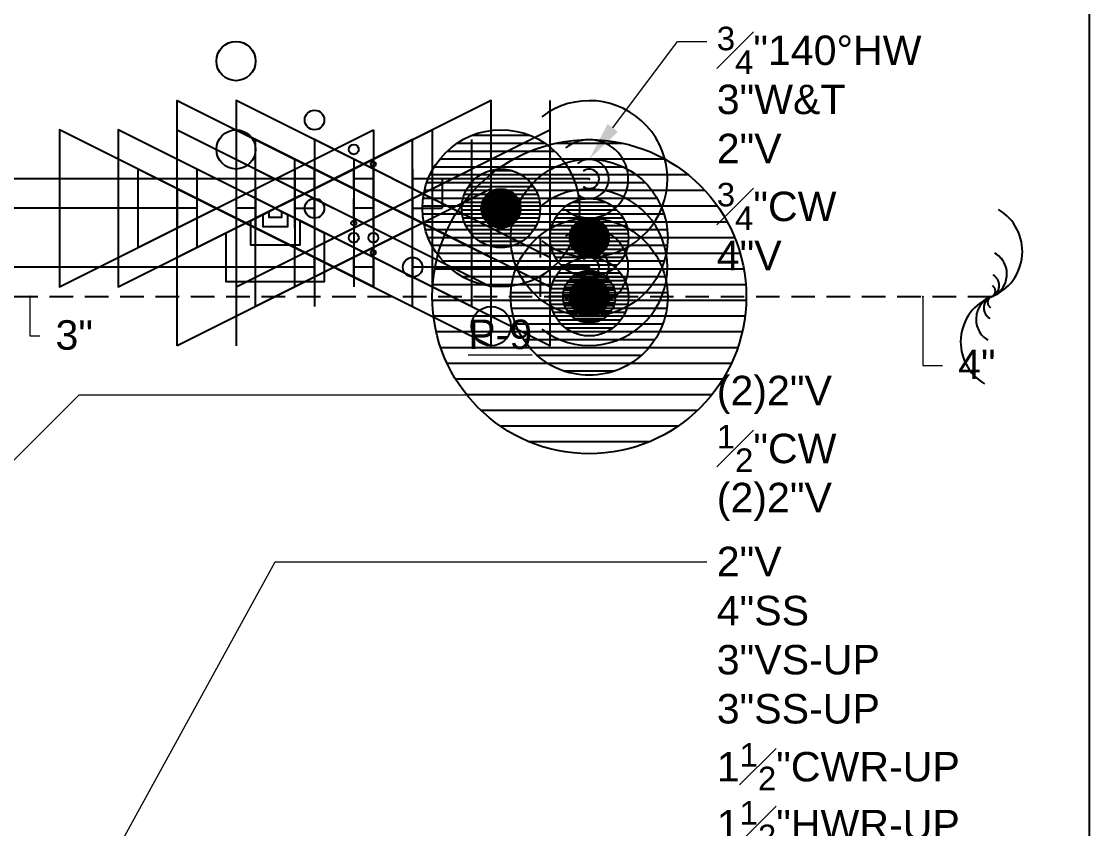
# Model space of a CAD drawing. Extents: x -6836 to 13740, y -142 to 3166.
# Drawn here: x -663.8 to -500.5, y 502.5 to 625.8 of the extents above; entities that cross this region are included whole.
import ezdxf
from ezdxf import colors
from ezdxf.entities.mleader import LeaderData, LeaderLine
from ezdxf.math import Vec2, Vec3

# ---------------------------------------------------------------- set-up
doc = ezdxf.new("R2010")
doc.units = 0
doc.header["$LTSCALE"] = 18
doc.header["$MEASUREMENT"] = 0
doc.linetypes.add('VENT', pattern=[0.30000000000000004, 0.2, -0.1])
doc.layers.add('G-ANNO-TEXT', color=70, linetype='Continuous', lineweight=0)
for name, color, linetype in [('P-14HW-N', 3, 'Continuous'), ('P-14HW-N @ 1 (1)', 3, 'Continuous'), ('P-14HW-N @ 192', 3, 'Continuous'), ('P-14HW-N @ 384', 3, 'Continuous'), ('P-14HW-N @ 48', 3, 'Continuous'), ('P-14HW-N @ 96', 3, 'Continuous'), ('P-14HWC-N', 6, 'Continuous'), ('P-14HWC-N @ 1', 6, 'Continuous'), ('P-14HWC-N @ 192', 6, 'Continuous'), ('P-14HWC-N @ 384', 6, 'Continuous'), ('P-14HWC-N @ 48', 6, 'Continuous'), ('P-14HWC-N @ 96', 6, 'Continuous'), ('P-CW-N', 4, 'Continuous'), ('P-CW-N @ 1 (1)', 4, 'Continuous'), ('P-CW-N @ 192', 4, 'Continuous'), ('P-CW-N @ 384', 4, 'Continuous'), ('P-CW-N @ 48', 4, 'Continuous'), ('P-CW-N @ 96', 4, 'Continuous'), ('P-SAN-N', 6, 'Continuous'), ('P-SAN-N @ 1 (1)', 6, 'Continuous'), ('P-SAN-N @ 192', 6, 'Continuous'), ('P-SAN-N @ 384', 6, 'Continuous'), ('P-SAN-N @ 48', 6, 'Continuous'), ('P-SAN-N @ 96', 6, 'Continuous'), ('P-SANV-N', 5, 'VENT'), ('P-SANV-N @ 1 (1)', 5, 'VENT'), ('P-SANV-N @ 1 (2)', 5, 'VENT'), ('P-SANV-N @ 12', 5, 'VENT'), ('P-SANV-N @ 128', 5, 'VENT'), ('P-SANV-N @ 16', 5, 'VENT'), ('P-SANV-N @ 192', 5, 'VENT'), ('P-SANV-N @ 2', 5, 'VENT'), ('P-SANV-N @ 24', 5, 'VENT'), ('P-SANV-N @ 384', 5, 'VENT'), ('P-SANV-N @ 4', 5, 'VENT'), ('P-SANV-N @ 48', 5, 'VENT'), ('P-SANV-N @ 64', 5, 'VENT'), ('P-SANV-N @ 768', 5, 'VENT'), ('P-SANV-N @ 8', 5, 'VENT'), ('P-SANV-N @ 96', 5, 'VENT')]:
    doc.layers.add(name, color=color, linetype=linetype)
doc.styles.add('Arial', font='arial.ttf')
doc.dimstyles.new('Loop048', dxfattribs={"dimscale": 0, "dimtxt": 0.09375, "dimasz": 0.03125, "dimexe": 0.0625, "dimexo": 0.0625, "dimgap": 0.09375, "dimtad": 1, "dimdec": 4, "dimzin": 3, "dimdsep": 46, "dimlunit": 4, "dimtxsty": 'Arial', "dimblk": 'OBLIQUE', "dimcen": 0.09375, "dimdle": 0.0625, "dimclrd": 256, "dimclre": 256, "dimclrt": 256, "dimadec": 4, "dimazin": 0, "dimtfac": 0.8, "dimtdec": 4, "dimtix": 1, "dimtofl": 0, "dimtmove": 1, "dimatfit": 0, "dimldrblk": 'LeaderNoteBlock', "dimfxl": 1, "dimfrac": 1, "dimtolj": 1, "dimtzin": 0, "dimlwd": -1, "dimlwe": -1, "dimarcsym": 0})

# ---------------------------------------------------------------- blocks, each defined once
blk = doc.blocks.new('*U36')
h = blk.add_hatch()
h.set_pattern_fill('ANSI31', color=256, scale=0.025, angle=135)
h.set_pattern_definition([(180, (0, 0), (-4.336808689942018e-19, -0.003125), [])])
edge = h.paths.add_edge_path()
edge.add_arc((-3.469446951953614e-18, -6.938893903907228e-18), 0.03125000000000001, 0, 360)
blk.add_circle((0, 0), 0.03125)
blk = doc.blocks.new('*U2308')
at = {"layer": 'P-SANV-N @ 1 (1)'}
blk.add_blockref('*U36', (-577.0000000149357, 592.7428015229925), dxfattribs=at)
at = {"layer": 'P-SANV-N @ 192', "xscale": 192, "yscale": 192, "zscale": 192}
blk.add_blockref('*U36', (-577.0000000149357, 592.7428015229925), dxfattribs=at)
at = {"layer": 'P-SANV-N @ 384', "xscale": 384, "yscale": 384, "zscale": 384}
blk.add_blockref('*U36', (-577.0000000149357, 592.7428015229925), dxfattribs=at)
at = {"layer": 'P-SANV-N @ 48', "xscale": 48, "yscale": 48, "zscale": 48}
blk.add_blockref('*U36', (-577.0000000149357, 592.7428015229925), dxfattribs=at)
at = {"layer": 'P-SANV-N @ 96', "xscale": 96, "yscale": 96, "zscale": 96}
blk.add_blockref('*U36', (-577.0000000149357, 592.7428015229925), dxfattribs=at)
blk = doc.blocks.new('*U32')
at = {"linetype": 'Continuous'}
blk.add_arc((0, 0), 0.03111555437015312, 232.5669694738212, 127.4330305261797, dxfattribs=at)
blk = doc.blocks.new('*U2309')
at = {"layer": 'P-CW-N @ 1 (1)'}
blk.add_blockref('*U32', (-577.0000000149357, 588.2428015229925), dxfattribs=at)
at = {"layer": 'P-CW-N @ 192', "xscale": 192, "yscale": 192, "zscale": 192}
blk.add_blockref('*U32', (-577.0000000149357, 588.2428015229925), dxfattribs=at)
at = {"layer": 'P-CW-N @ 384', "xscale": 384, "yscale": 384, "zscale": 384}
blk.add_blockref('*U32', (-577.0000000149357, 588.2428015229925), dxfattribs=at)
at = {"layer": 'P-CW-N @ 48', "xscale": 48, "yscale": 48, "zscale": 48}
blk.add_blockref('*U32', (-577.0000000149357, 588.2428015229925), dxfattribs=at)
at = {"layer": 'P-CW-N @ 96', "xscale": 96, "yscale": 96, "zscale": 96}
blk.add_blockref('*U32', (-577.0000000149357, 588.2428015229925), dxfattribs=at)
blk = doc.blocks.new('*U34')
at = {"linetype": 'Continuous'}
blk.add_lwpolyline([(-0.06249999999977263, -0.03124999999991473), (-0.06249999999977263, 0.03124999999991463), (0.0625, -0.03124999999991473), (0.0625, 0.03124999999991472), (-0.06249999999977263, -0.03124999999991473)], dxfattribs=at)
blk = doc.blocks.new('*U2310')
at = {"layer": 'P-CW-N @ 1 (1)'}
blk.add_blockref('*U34', (-616.0000000149357, 588.2428015229925), dxfattribs=at)
at = {"layer": 'P-CW-N @ 192', "xscale": 192, "yscale": 192, "zscale": 192}
blk.add_blockref('*U34', (-616.0000000149357, 588.2428015229925), dxfattribs=at)
at = {"layer": 'P-CW-N @ 384', "xscale": 384, "yscale": 384, "zscale": 384}
blk.add_blockref('*U34', (-616.0000000149357, 588.2428015229925), dxfattribs=at)
at = {"layer": 'P-CW-N @ 48', "xscale": 48, "yscale": 48, "zscale": 48}
blk.add_blockref('*U34', (-616.0000000149357, 588.2428015229925), dxfattribs=at)
at = {"layer": 'P-CW-N @ 96', "xscale": 96, "yscale": 96, "zscale": 96}
blk.add_blockref('*U34', (-616.0000000149357, 588.2428015229925), dxfattribs=at)
blk = doc.blocks.new('*U2311')
at = {"layer": 'P-14HW-N @ 1 (1)'}
blk.add_blockref('*U32', (-577.0000000149357, 601.7428015229925), dxfattribs=at)
at = {"layer": 'P-14HW-N @ 192', "xscale": 192, "yscale": 192, "zscale": 192}
blk.add_blockref('*U32', (-577.0000000149357, 601.7428015229925), dxfattribs=at)
at = {"layer": 'P-14HW-N @ 384', "xscale": 384, "yscale": 384, "zscale": 384}
blk.add_blockref('*U32', (-577.0000000149357, 601.7428015229925), dxfattribs=at)
at = {"layer": 'P-14HW-N @ 48', "xscale": 48, "yscale": 48, "zscale": 48}
blk.add_blockref('*U32', (-577.0000000149357, 601.7428015229925), dxfattribs=at)
at = {"layer": 'P-14HW-N @ 96', "xscale": 96, "yscale": 96, "zscale": 96}
blk.add_blockref('*U32', (-577.0000000149357, 601.7428015229925), dxfattribs=at)
blk = doc.blocks.new('*U2312')
at = {"layer": 'P-14HW-N @ 1 (1)'}
blk.add_blockref('*U34', (-616.0000000149357, 601.7428015229925), dxfattribs=at)
at = {"layer": 'P-14HW-N @ 192', "xscale": 192, "yscale": 192, "zscale": 192}
blk.add_blockref('*U34', (-616.0000000149357, 601.7428015229925), dxfattribs=at)
at = {"layer": 'P-14HW-N @ 384', "xscale": 384, "yscale": 384, "zscale": 384}
blk.add_blockref('*U34', (-616.0000000149357, 601.7428015229925), dxfattribs=at)
at = {"layer": 'P-14HW-N @ 48', "xscale": 48, "yscale": 48, "zscale": 48}
blk.add_blockref('*U34', (-616.0000000149357, 601.7428015229925), dxfattribs=at)
at = {"layer": 'P-14HW-N @ 96', "xscale": 96, "yscale": 96, "zscale": 96}
blk.add_blockref('*U34', (-616.0000000149357, 601.7428015229925), dxfattribs=at)
blk = doc.blocks.new('*U2321')
at = {"layer": 'P-SAN-N @ 1 (1)', "rotation": 180}
blk.add_blockref('*U36', (-590.5000000149357, 597.2428015229925), dxfattribs=at)
at = {"layer": 'P-SAN-N @ 192', "xscale": 192, "yscale": 192, "zscale": 192, "rotation": 180}
blk.add_blockref('*U36', (-590.5000000149357, 597.2428015229925), dxfattribs=at)
at = {"layer": 'P-SAN-N @ 384', "xscale": 384, "yscale": 384, "zscale": 384, "rotation": 180}
blk.add_blockref('*U36', (-590.5000000149357, 597.2428015229925), dxfattribs=at)
at = {"layer": 'P-SAN-N @ 48', "xscale": 48, "yscale": 48, "zscale": 48, "rotation": 180}
blk.add_blockref('*U36', (-590.5000000149357, 597.2428015229925), dxfattribs=at)
at = {"layer": 'P-SAN-N @ 96', "xscale": 96, "yscale": 96, "zscale": 96, "rotation": 180}
blk.add_blockref('*U36', (-590.5000000149357, 597.2428015229925), dxfattribs=at)
blk = doc.blocks.new('*U44')
at = {"linetype": 'Continuous'}
blk.add_lwpolyline([(0.0625, 0.0625, 0, 0.02734375, 0), (0.004140429033668624, 0.0625, 0, 0, 0), (0.004140429033668624, 0.0625, 0, 0, 0), (-0.06249999999977263, 0.0625, 0, 0, 0)], format="xyseb", dxfattribs=at)
blk.add_lwpolyline([(0.0625, 0.03125), (0.0625, -0.03125), (-0.0625, 0.03125), (-0.0625, -0.03125)], dxfattribs=at)
blk.add_circle((-0.0625, 0.046875), 0.007812499999988433, dxfattribs=at)
blk = doc.blocks.new('*U2332')
at = {"layer": 'P-14HW-N @ 1 (1)'}
blk.add_blockref('*U44', (-607.0000000149357, 601.7428015229925), dxfattribs=at)
at = {"layer": 'P-14HW-N @ 192', "xscale": 192, "yscale": 192, "zscale": 192}
blk.add_blockref('*U44', (-607.0000000149357, 601.7428015229925), dxfattribs=at)
at = {"layer": 'P-14HW-N @ 384', "xscale": 384, "yscale": 384, "zscale": 384}
blk.add_blockref('*U44', (-607.0000000149357, 601.7428015229925), dxfattribs=at)
at = {"layer": 'P-14HW-N @ 48', "xscale": 48, "yscale": 48, "zscale": 48}
blk.add_blockref('*U44', (-607.0000000149357, 601.7428015229925), dxfattribs=at)
at = {"layer": 'P-14HW-N @ 96', "xscale": 96, "yscale": 96, "zscale": 96}
blk.add_blockref('*U44', (-607.0000000149357, 601.7428015229925), dxfattribs=at)
blk = doc.blocks.new('*U2333')
at = {"layer": 'P-CW-N @ 1 (1)'}
blk.add_blockref('*U44', (-607.0000000149357, 588.2428015229925), dxfattribs=at)
at = {"layer": 'P-CW-N @ 192', "xscale": 192, "yscale": 192, "zscale": 192}
blk.add_blockref('*U44', (-607.0000000149357, 588.2428015229925), dxfattribs=at)
at = {"layer": 'P-CW-N @ 384', "xscale": 384, "yscale": 384, "zscale": 384}
blk.add_blockref('*U44', (-607.0000000149357, 588.2428015229925), dxfattribs=at)
at = {"layer": 'P-CW-N @ 48', "xscale": 48, "yscale": 48, "zscale": 48}
blk.add_blockref('*U44', (-607.0000000149357, 588.2428015229925), dxfattribs=at)
at = {"layer": 'P-CW-N @ 96', "xscale": 96, "yscale": 96, "zscale": 96}
blk.add_blockref('*U44', (-607.0000000149357, 588.2428015229925), dxfattribs=at)
blk = doc.blocks.new('PLMB BALL VALVES')
at = {"linetype": 'Continuous'}
blk.add_lwpolyline([(-0.06249999999977263, -0.03124999999991473), (-0.06249999999977263, 0.03124999999991463), (0.0625, -0.03124999999991473), (0.0625, 0.03124999999991472), (-0.06249999999977263, -0.03124999999991473)], dxfattribs=at)
blk = doc.blocks.new('*U2645')
at = {"layer": 'P-14HWC-N @ 1', "rotation": 180}
blk.add_blockref('PLMB BALL VALVES', (-607.0000000149357, 597.2428015229925), dxfattribs=at)
at = {"layer": 'P-14HWC-N @ 192', "xscale": 192, "yscale": 192, "zscale": 192, "rotation": 180}
blk.add_blockref('PLMB BALL VALVES', (-607.0000000149357, 597.2428015229925), dxfattribs=at)
at = {"layer": 'P-14HWC-N @ 384', "xscale": 384, "yscale": 384, "zscale": 384, "rotation": 180}
blk.add_blockref('PLMB BALL VALVES', (-607.0000000149357, 597.2428015229925), dxfattribs=at)
at = {"layer": 'P-14HWC-N @ 48', "xscale": 48, "yscale": 48, "zscale": 48, "rotation": 180}
blk.add_blockref('PLMB BALL VALVES', (-607.0000000149357, 597.2428015229925), dxfattribs=at)
at = {"layer": 'P-14HWC-N @ 96', "xscale": 96, "yscale": 96, "zscale": 96, "rotation": 180}
blk.add_blockref('PLMB BALL VALVES', (-607.0000000149357, 597.2428015229925), dxfattribs=at)
blk = doc.blocks.new('*U2646')
at = {"layer": 'P-14HWC-N @ 1', "rotation": 180}
blk.add_blockref('*U44', (-616.0000000149357, 597.2428015229925), dxfattribs=at)
at = {"layer": 'P-14HWC-N @ 192', "xscale": 192, "yscale": 192, "zscale": 192, "rotation": 180}
blk.add_blockref('*U44', (-616.0000000149357, 597.2428015229925), dxfattribs=at)
at = {"layer": 'P-14HWC-N @ 384', "xscale": 384, "yscale": 384, "zscale": 384, "rotation": 180}
blk.add_blockref('*U44', (-616.0000000149357, 597.2428015229925), dxfattribs=at)
at = {"layer": 'P-14HWC-N @ 48', "xscale": 48, "yscale": 48, "zscale": 48, "rotation": 180}
blk.add_blockref('*U44', (-616.0000000149357, 597.2428015229925), dxfattribs=at)
at = {"layer": 'P-14HWC-N @ 96', "xscale": 96, "yscale": 96, "zscale": 96, "rotation": 180}
blk.add_blockref('*U44', (-616.0000000149357, 597.2428015229925), dxfattribs=at)
blk = doc.blocks.new('*U67')
at = {"linetype": 'Continuous'}
for points in [[(-0.01950223899833947, -0.009751119128395658), (-0.06250000047529625, -0.03124999904940751), (-0.06249999952470375, 0.03125000095059249), (-0.01950223850397403, 0.009751119622759319)], [(0.01950223850397226, -0.009751119622759319), (0.06249999952470375, -0.03125000095059249), (0.06250000047529625, 0.03124999904940751), (0.0195022389983377, 0.009751119128395658)], [(-0.01950223850397423, 0.00975111962275942), (-0.01950223850397423, 0.02925335812675912), (0.0195022389983379, 0.02925335812675912), (0.0195022389983379, 0.00975111912839576)], [(-0.01950223850397562, -0.009751119622759222), (4.943599696272116e-10, -4.943635590677493e-10), (-0.01950223800961018, 0.009751119128395755)], [(0.01950223899833789, 0.009751119128395757), (4.943647435862175e-10, -4.943635590677493e-10), (0.01950223949270333, -0.00975111962275922)]]:
    blk.add_lwpolyline(points, dxfattribs=at)
blk = doc.blocks.new('*U2647')
at = {"layer": 'P-14HWC-N @ 1', "rotation": 180}
blk.add_blockref('*U67', (-625.0000000149357, 597.2428015229925), dxfattribs=at)
at = {"layer": 'P-14HWC-N @ 192', "xscale": 192, "yscale": 192, "zscale": 192, "rotation": 180}
blk.add_blockref('*U67', (-625.0000000149357, 597.2428015229925), dxfattribs=at)
at = {"layer": 'P-14HWC-N @ 384', "xscale": 384, "yscale": 384, "zscale": 384, "rotation": 180}
blk.add_blockref('*U67', (-625.0000000149357, 597.2428015229925), dxfattribs=at)
at = {"layer": 'P-14HWC-N @ 48', "xscale": 48, "yscale": 48, "zscale": 48, "rotation": 180}
blk.add_blockref('*U67', (-625.0000000149357, 597.2428015229925), dxfattribs=at)
at = {"layer": 'P-14HWC-N @ 96', "xscale": 96, "yscale": 96, "zscale": 96, "rotation": 180}
blk.add_blockref('*U67', (-625.0000000149357, 597.2428015229925), dxfattribs=at)
blk = doc.blocks.new('*U2648')
at = {"layer": 'P-14HWC-N @ 1', "rotation": 180}
blk.add_blockref('PLMB BALL VALVES', (-634.0000000149357, 597.2428015229925), dxfattribs=at)
at = {"layer": 'P-14HWC-N @ 192', "xscale": 192, "yscale": 192, "zscale": 192, "rotation": 180}
blk.add_blockref('PLMB BALL VALVES', (-634.0000000149357, 597.2428015229925), dxfattribs=at)
at = {"layer": 'P-14HWC-N @ 384', "xscale": 384, "yscale": 384, "zscale": 384, "rotation": 180}
blk.add_blockref('PLMB BALL VALVES', (-634.0000000149357, 597.2428015229925), dxfattribs=at)
at = {"layer": 'P-14HWC-N @ 48', "xscale": 48, "yscale": 48, "zscale": 48, "rotation": 180}
blk.add_blockref('PLMB BALL VALVES', (-634.0000000149357, 597.2428015229925), dxfattribs=at)
at = {"layer": 'P-14HWC-N @ 96', "xscale": 96, "yscale": 96, "zscale": 96, "rotation": 180}
blk.add_blockref('PLMB BALL VALVES', (-634.0000000149357, 597.2428015229925), dxfattribs=at)
blk = doc.blocks.new('continuation')
blk.add_lwpolyline([(-0.002788043109108726, -0.03465576865603624, -0.6251024259306418), (4.252908789026399e-13, 1.409705685517793e-13, 0.6251024259306432), (0.002788043109534089, 0.03465576865617724)], format="xyb")
blk = doc.blocks.new('*U2684')
at = {"layer": 'P-SANV-N @ 1 (1)', "rotation": 180}
blk.add_blockref('continuation', (-515.5000000149357, 583.7428015229925), dxfattribs=at)
at = {"layer": 'P-SANV-N @ 192', "xscale": 192, "yscale": 192, "zscale": 192, "rotation": 180}
blk.add_blockref('continuation', (-515.5000000149357, 583.7428015229925), dxfattribs=at)
at = {"layer": 'P-SANV-N @ 384', "xscale": 384, "yscale": 384, "zscale": 384, "rotation": 180}
blk.add_blockref('continuation', (-515.5000000149357, 583.7428015229925), dxfattribs=at)
at = {"layer": 'P-SANV-N @ 48', "xscale": 48, "yscale": 48, "zscale": 48, "rotation": 180}
blk.add_blockref('continuation', (-515.5000000149357, 583.7428015229925), dxfattribs=at)
at = {"layer": 'P-SANV-N @ 96', "xscale": 96, "yscale": 96, "zscale": 96, "rotation": 180}
blk.add_blockref('continuation', (-515.5000000149357, 583.7428015229925), dxfattribs=at)
blk = doc.blocks.new('_Oblique')
at = {"color": 0, "linetype": 'ByBlock', "lineweight": -2}
blk.add_line((-0.5, -0.5), (0.5, 0.5), dxfattribs=at)
blk = doc.blocks.new('LeaderNoteBlock')
blk.add_ellipse((0, 0), major_axis=(1, -1.836909530733566e-16), ratio=0.2499999999998295, start_param=5.387520513321723, end_param=10.32044275462724)
blk = doc.blocks.new('*U2852')
at = {"layer": 'P-SANV-N @ 1 (1)'}
blk.add_blockref('*U36', (-577.0000000149357, 583.7428015229925), dxfattribs=at)
at = {"layer": 'P-SANV-N @ 1 (2)'}
blk.add_blockref('*U36', (-577.0000000149357, 583.7428015229925), dxfattribs=at)
at = {"layer": 'P-SANV-N @ 12', "xscale": 12, "yscale": 12, "zscale": 12}
blk.add_blockref('*U36', (-577.0000000149357, 583.7428015229925), dxfattribs=at)
at = {"layer": 'P-SANV-N @ 128', "xscale": 128, "yscale": 128, "zscale": 128}
blk.add_blockref('*U36', (-577.0000000149357, 583.7428015229925), dxfattribs=at)
at = {"layer": 'P-SANV-N @ 16', "xscale": 16, "yscale": 16, "zscale": 16}
blk.add_blockref('*U36', (-577.0000000149357, 583.7428015229925), dxfattribs=at)
at = {"layer": 'P-SANV-N @ 192', "xscale": 192, "yscale": 192, "zscale": 192}
blk.add_blockref('*U36', (-577.0000000149357, 583.7428015229925), dxfattribs=at)
at = {"layer": 'P-SANV-N @ 2', "xscale": 2, "yscale": 2, "zscale": 2}
blk.add_blockref('*U36', (-577.0000000149357, 583.7428015229925), dxfattribs=at)
at = {"layer": 'P-SANV-N @ 24', "xscale": 24, "yscale": 24, "zscale": 24}
blk.add_blockref('*U36', (-577.0000000149357, 583.7428015229925), dxfattribs=at)
at = {"layer": 'P-SANV-N @ 384', "xscale": 384, "yscale": 384, "zscale": 384}
blk.add_blockref('*U36', (-577.0000000149357, 583.7428015229925), dxfattribs=at)
at = {"layer": 'P-SANV-N @ 4', "xscale": 4, "yscale": 4, "zscale": 4}
blk.add_blockref('*U36', (-577.0000000149357, 583.7428015229925), dxfattribs=at)
at = {"layer": 'P-SANV-N @ 48', "xscale": 48, "yscale": 48, "zscale": 48}
blk.add_blockref('*U36', (-577.0000000149357, 583.7428015229925), dxfattribs=at)
at = {"layer": 'P-SANV-N @ 64', "xscale": 64, "yscale": 64, "zscale": 64}
blk.add_blockref('*U36', (-577.0000000149357, 583.7428015229925), dxfattribs=at)
at = {"layer": 'P-SANV-N @ 768', "xscale": 768, "yscale": 768, "zscale": 768}
blk.add_blockref('*U36', (-577.0000000149357, 583.7428015229925), dxfattribs=at)
at = {"layer": 'P-SANV-N @ 8', "xscale": 8, "yscale": 8, "zscale": 8}
blk.add_blockref('*U36', (-577.0000000149357, 583.7428015229925), dxfattribs=at)
at = {"layer": 'P-SANV-N @ 96', "xscale": 96, "yscale": 96, "zscale": 96}
blk.add_blockref('*U36', (-577.0000000149357, 583.7428015229925), dxfattribs=at)

msp = doc.modelspace()

# ---------------------------------------------------------------- linework, layer by layer
at = {"layer": 'DEFPOINTS'}
msp.add_lwpolyline([(-1042.562346169246, 287.6792435160355), (-500.4960067774396, 287.6792435160355), (-500.4960067774396, 1042.420425705973), (-1042.562346169246, 1042.420425705973)], close=True, dxfattribs=at)
at = {"layer": 'P-14HW-N'}
for p, q in [((-619.0000000149248, 601.7428015229925), (-715.0000000149357, 601.7428015229925)), ((-610.0000000149357, 601.7428015229925), (-613.0000000149357, 601.7428015229925)), ((-577.0000000149357, 601.7428015229925), (-604.0000000149357, 601.7428015229925))]:
    msp.add_line(p, q, dxfattribs=at)
at = {"layer": 'P-14HWC-N'}
for p, q in [((-599.5000000149357, 601.7428015229925), (-599.5000000149357, 597.2428015229925)), ((-637.0000000149357, 597.2428015229925), (-710.5000000149357, 597.2428015229925)), ((-628.0000000149357, 597.2428015229925), (-631.0000000149357, 597.2428015229925)), ((-622.0000000149357, 597.2428015229925), (-619.0000000149357, 597.2428015229925)), ((-610.0000000149357, 597.2428015229925), (-613.0000000149357, 597.2428015229925)), ((-604.0000000149357, 597.2428015229925), (-599.5000000149357, 597.2428015229925))]:
    msp.add_line(p, q, dxfattribs=at)
at = {"layer": 'P-CW-N'}
for p, q in [((-619.0000000149248, 588.2428015229925), (-701.5000000149357, 588.2428015230055)), ((-610.0000000149357, 588.2428015229925), (-613.0000000149357, 588.2428015229925)), ((-577.0000000149357, 588.2428015229925), (-604.0000000149357, 588.2428015229925))]:
    msp.add_line(p, q, dxfattribs=at)
at = {"layer": 'P-SANV-N'}
for p, q in [((-578.5000000149357, 592.7428015229925), (-584.5000000149357, 592.7428015229925)), ((-584.5000000149357, 592.7428015229925), (-584.5000000149357, 589.7428015229925)), ((-584.5000000149357, 586.7428015229925), (-584.5000000149357, 583.7428015229925)), ((-515.5000000149357, 583.7428015229925), (-692.5000000149357, 583.7428015229925))]:
    msp.add_line(p, q, dxfattribs=at)

# ---------------------------------------------------------------- block references
at = {"layer": 'P-14HW-N'}
for name in ['*U2332', '*U2311', '*U2312']:
    msp.add_blockref(name, (0, 0), dxfattribs=at)
at = {"layer": 'P-14HWC-N'}
for name in ['*U2648', '*U2647', '*U2646', '*U2645']:
    msp.add_blockref(name, (0, 0), dxfattribs=at)
at = {"layer": 'P-CW-N'}
for name in ['*U2333', '*U2309', '*U2310']:
    msp.add_blockref(name, (0, 0), dxfattribs=at)
at = {"layer": 'P-SAN-N'}
msp.add_blockref('*U2321', (0, 0), dxfattribs=at)
at = {"layer": 'P-SANV-N'}
for name in ['*U2852', '*U2308', '*U2684']:
    msp.add_blockref(name, (0, 0), dxfattribs=at)

# ---------------------------------------------------------------- texts
at = {"layer": 'G-ANNO-TEXT', "char_height": 4.5, "attachment_point": 1, "style": 'Arial'}
for s, insert, width in [('3"', (-658.6000000149356, 580.1428015229926), 18.59999999999991), ('{\\LP-9}', (-595.5000000149357, 580.2428015229925), 68), ('4"', (-520.6000000149356, 575.6428015229926), 23.09999999999991)]:
    msp.add_mtext(s, dxfattribs=dict(at, insert=insert, width=width))

# ---------------------------------------------------------------- leaders
at = {"layer": 'G-ANNO-TEXT'}
for points in [[(-662.5000000149357, 583.7428015229925), (-662.5000000149357, 577.7428015229925), (-661.0000000149357, 577.7428015229925)], [(-526.0000000149357, 583.7428015229925), (-526.0000000149357, 573.2428015229925), (-523.0000000149357, 573.2428015229925)]]:
    msp.add_leader(points, dimstyle='Loop048', override={"dimscale": 0}, dxfattribs=at)
ml = msp.add_multileader_mtext('Standard', dxfattribs=at)
ml.set_content('\\A1;{\\H0.8x;\\S3#4;}"140%%DHW\\P3"W&T\\P2"V\\P{\\H0.8x;\\S3#4;}"CW\\P4"V', color=256, style='Arial')
ml.set_leader_properties(color=256, linetype='ByLayer', lineweight=-1)
ml.build(insert=Vec2(0, 0))
ml.multileader.update_dxf_attribs({"has_dogleg": 0, "dogleg_length": 0.125, "arrow_head_size": 6, "scale": 48})
ctx = ml.context
ctx.base_point, ctx.scale, ctx.char_height, ctx.arrow_head_size, ctx.landing_gap_size, ctx.plane_origin = Vec3(-559.0000000149357, 622.7428015229925), 48, 4.5, 6, 1.5, Vec3(-595.0000000149357, 693.2428015229925)
notes = []
notes.append((ctx, [(0, (1, 1, 0), (-565.0000000149357, 622.7428015229925), (1, 0), 6, [(0, [(-577.0000000149357, 604.7428015229925), (-563.5000000149357, 622.7428015229925)], 0, [])])]))
ctx.mtext.insert, ctx.mtext.flow_direction = Vec3(-557.5000000149357, 624.9928015229925), 5
ml = msp.add_multileader_mtext('Standard', dxfattribs=at)
ml.set_content('\\A1;(2)2"V\\P{\\H0.8x;\\S1#2;}"CW\\P{\\A0;(2)2"V}', color=256, style='Arial')
ml.set_leader_properties(color=256, linetype='ByLayer', lineweight=-1)
ml.build(insert=Vec2(0, 0))
ml.multileader.update_dxf_attribs({"has_dogleg": 0, "dogleg_length": 0.125, "arrow_head_size": 6, "scale": 48})
ctx = ml.context
ctx.base_point, ctx.scale, ctx.char_height, ctx.arrow_head_size, ctx.landing_gap_size, ctx.plane_origin = Vec3(-559.0000000149357, 568.7428015229925), 48, 4.5, 6, 1.5, Vec3(-682.0000000149357, 559.7428015229925)
notes.append((ctx, [(0, (1, 1, 0), (-565.0000000149357, 568.7428015229925), (1, 0), 6, [(0, [(-682.0000000149357, 541.7428015229925), (-655.0000000149357, 568.7428015229925)], 0, [])])]))
ctx.mtext.insert, ctx.mtext.flow_direction = Vec3(-557.5000000149357, 571.6542953838384), 5
ml = msp.add_multileader_mtext('Standard', dxfattribs=at)
ml.set_content('\\A1;2"V\\P4"SS\\P3"VS-UP\\P3"SS-UP\\P1{\\H0.8x;\\S1#2;}"CWR-UP\\P1{\\H0.8x;\\S1#2;}"HWR-UP\\P1"HWCR-UP', color=256, style='Arial')
ml.set_leader_properties(color=256, linetype='ByLayer', lineweight=-1)
ml.build(insert=Vec2(0, 0))
ml.multileader.update_dxf_attribs({"has_dogleg": 0, "dogleg_length": 0.125, "arrow_head_size": 6, "scale": 48})
ctx = ml.context
ctx.base_point, ctx.scale, ctx.char_height, ctx.arrow_head_size, ctx.landing_gap_size, ctx.plane_origin = Vec3(-559.0000000149357, 543.2428015229925), 48, 4.5, 6, 1.5, Vec3(-691.0000000149357, 442.7428015229925)
notes.append((ctx, [(0, (1, 1, 0), (-565.0000000149357, 543.2428015229925), (1, 0), 6, [(0, [(-691.0000000149357, 423.2428015229925), (-625.0000000149357, 543.2428015229925)], 0, [])])]))
ctx.mtext.insert, ctx.mtext.flow_direction = Vec3(-557.5000000149357, 545.5311712364987), 5
for ctx, leaders in notes:
    for number, flags, end, landing, length, lines in leaders:
        leader = LeaderData()
        leader.index, (leader.has_last_leader_line, leader.has_dogleg_vector, leader.attachment_direction) = number, flags
        leader.last_leader_point, leader.dogleg_vector, leader.dogleg_length = Vec3(end), Vec3(landing), length
        for number, points, colour, breaks in lines:
            line = LeaderLine()
            line.index, line.vertices, line.color, line.breaks = number, Vec3.list(points), colors.encode_raw_color(colour), breaks
            leader.lines.append(line)
        ctx.leaders.append(leader)

doc.saveas('drawing.dxf')
